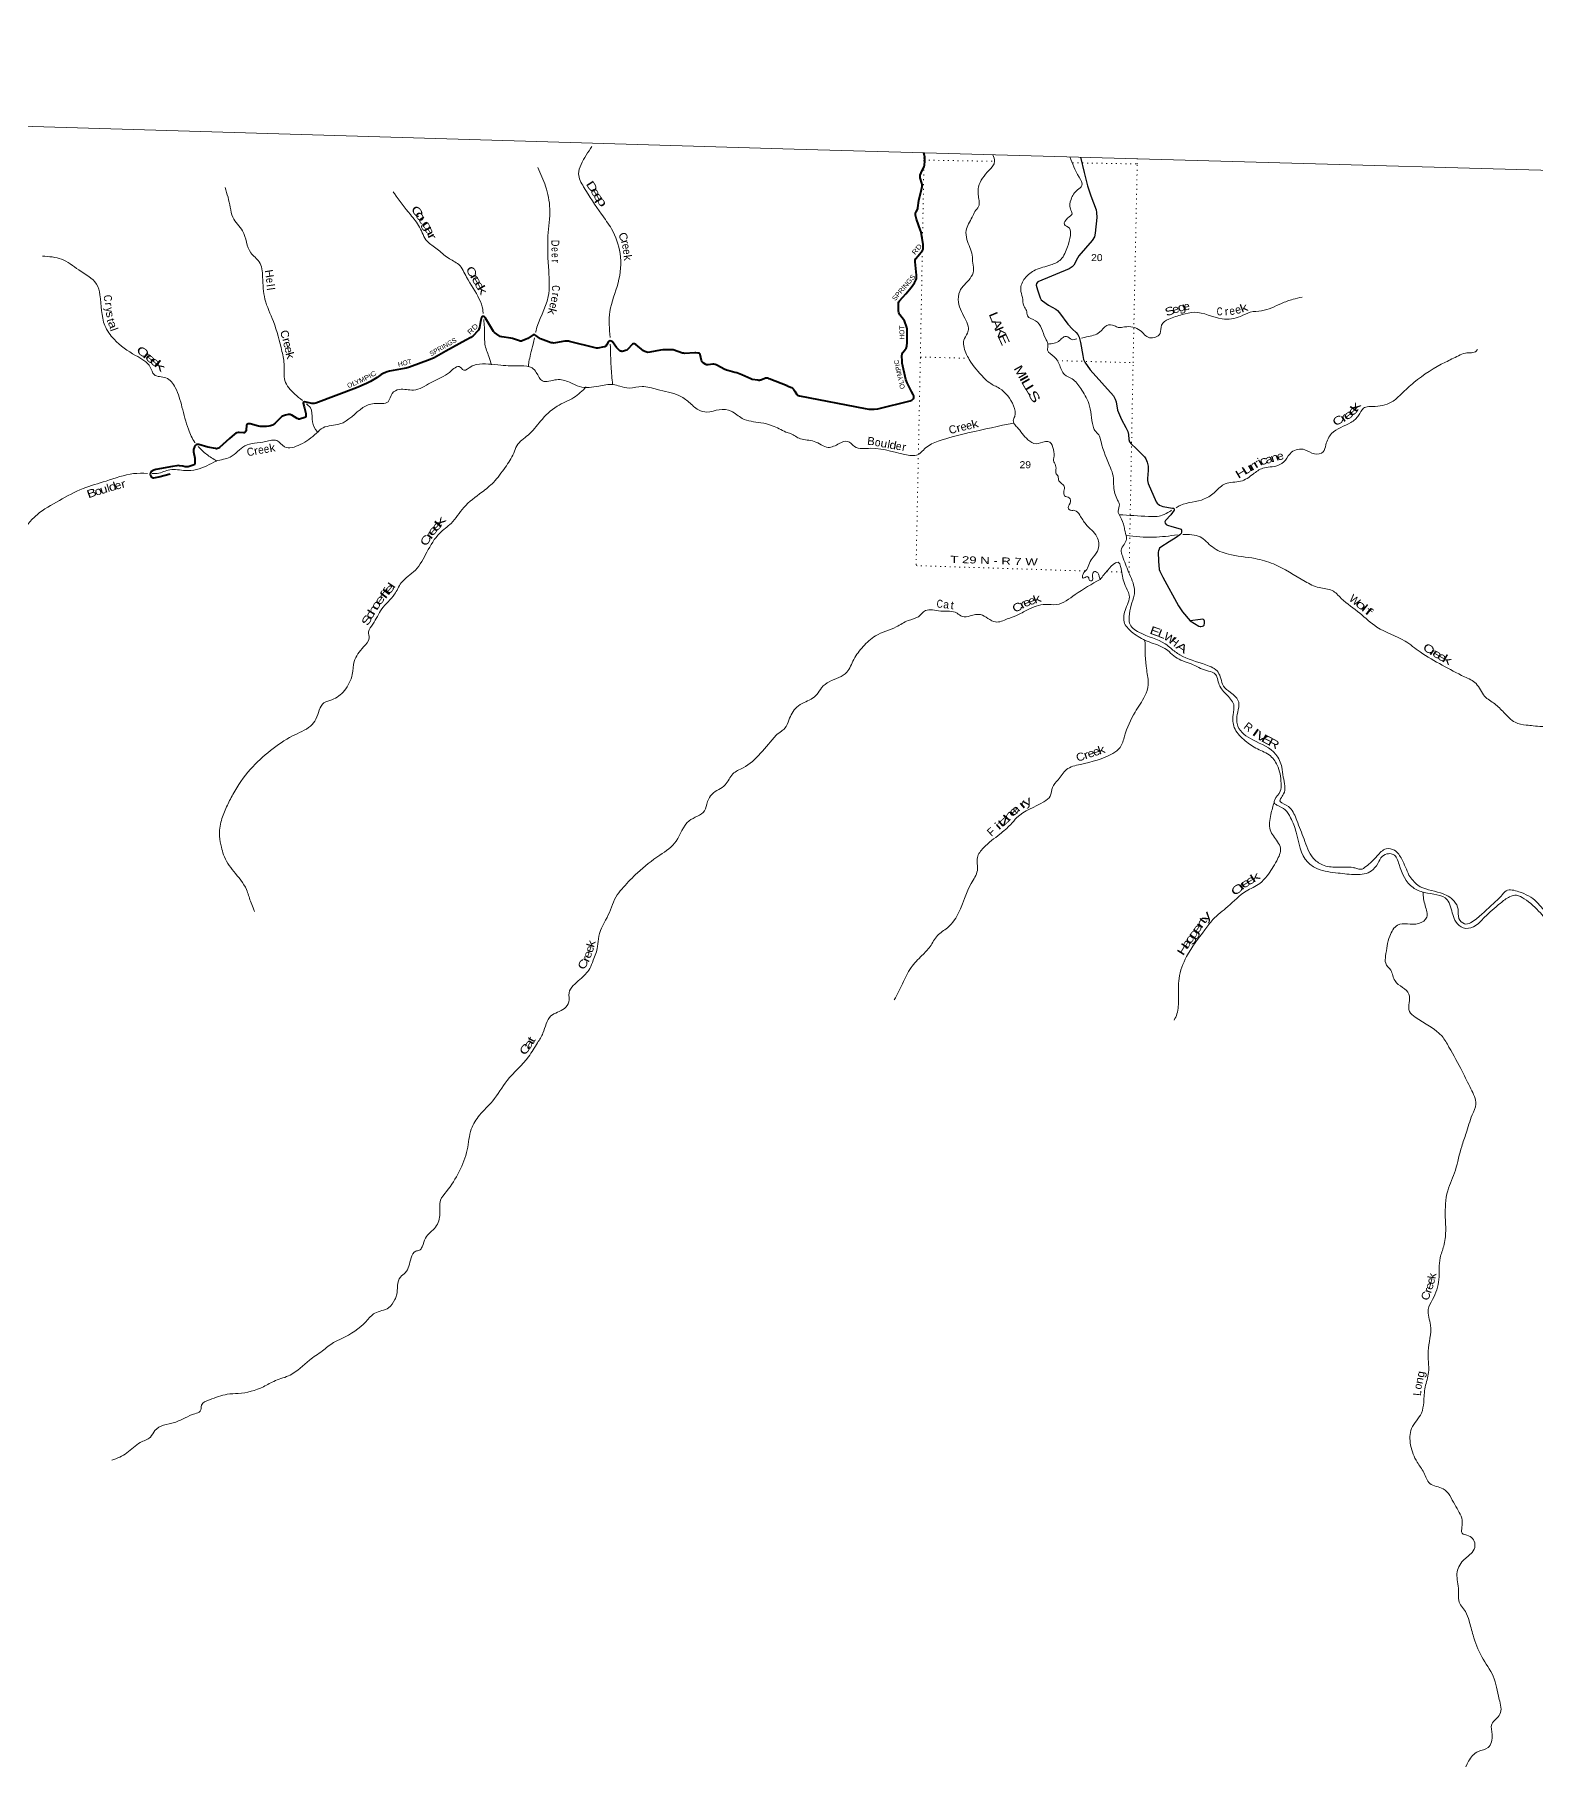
# Model space of a CAD drawing. Header units: feet. Extents: x -745759 to -493183, y 5472 to 195788.
# Drawn here: x -666257 to -628705, y 152644 to 195788 of the extents above; entities that cross this region are included whole.
import ezdxf
from ezdxf.enums import TextEntityAlignment as Align

# ---------------------------------------------------------------- set-up
doc = ezdxf.new("R2010")
doc.units = ezdxf.units.FT
doc.header["$LTSCALE"] = 80
doc.linetypes.add('DOTTED', pattern=[1.5, 0.3, -1.2])
for name, color, linetype, lineweight in [('26', 7, 'Continuous', 40), ('29', 7, 'Continuous', 25), ('39', 7, 'Continuous', 13), ('4', 7, 'Continuous', 13), ('6', 7, 'DOTTED', 25), ('7', 7, 'DOTTED', 13)]:
    doc.layers.add(name, color=color, linetype=linetype, lineweight=lineweight)
doc.layers.add('27', color=7, linetype='Continuous')
doc.layers.add('41', color=7, linetype='Continuous')

msp = doc.modelspace()

# ---------------------------------------------------------------- linework, layer by layer
at = {"layer": '26'}
for points in [[(-647435.93, 187010.05), (-647330.27, 186960.35), (-647303.44, 186943.84), (-647281.01, 186921.08), (-647247.58, 186876.14), (-647198.8, 186788.59), (-647177.58, 186770.4), (-647130.93, 186755.12), (-645487.12, 186437.52), (-645397.9, 186424.57), (-645340.36, 186422.81), (-645263.78, 186422.51), (-645173, 186433.93), (-644367.82, 186633.24), (-644325.97, 186651.68), (-644308.43, 186664.07), (-644292.43, 186680.07), (-644276.45, 186702.26), (-644272.32, 186713.62), (-644269.43, 186728.24), (-644269.23, 186740.46), (-644274.38, 186755.95), (-644292.43, 186793.63), (-644333.38, 186868.47), (-644443.06, 187080.62), (-644469.06, 187163.18), (-644560.68, 187570.97), (-644565.68, 187614.43), (-644569.97, 187765.05), (-644565.84, 187793.96), (-644560.19, 187807.85), (-644544.17, 187835.25), (-644479.6, 187921.32), (-644465.76, 187942.61), (-644457.51, 187962.23), (-644446.16, 188008.68), (-644438.52, 188077.82), (-644440.41, 188420.54), (-644446.68, 188463.41), (-644462.15, 188515.03), (-644486.91, 188578), (-644497.23, 188603.81), (-644509.19, 188627.38), (-644623.61, 188781.89), (-644640.76, 188815.18), (-644649.4, 188840.73), (-644653.53, 188870.67), (-644656.67, 188938.43), (-644655.07, 189064.23), (-644653, 189087.98), (-644647.66, 189103.57), (-644631.34, 189127.21), (-644551.15, 189222.3), (-644472.74, 189309.02), (-644341.03, 189466.99), (-644258.15, 189581.56), (-644221.01, 189643.5), (-644206.79, 189689.32), (-644204.5, 189688.92), (-644202.66, 189713.06), (-644201.63, 189731.64), (-644202.63, 189770.92), (-644238.77, 190103.28), (-644239.8, 190133.22), (-644238.14, 190148.51), (-644228.45, 190175.54), (-644219.17, 190188.96), (-644163.7, 190256.03), (-644059.77, 190387.69), (-644049.97, 190403.69), (-644041.83, 190425.2), (-644038.1, 190452.72), (-644038.1, 190489.89), (-644041.74, 190542.12), (-644092.26, 190848.63), (-644097.42, 190872.37), (-644103.93, 190891.96), (-644207.69, 191169.98), (-644232.56, 191272.91), (-644234.62, 191301.82), (-644231.11, 191323.6), (-644218.12, 191354.47), (-644183.1, 191417.49), (-644174.78, 191439.12), (-644172.72, 191456.67), (-644148.87, 191640.63), (-644079.44, 191917.57), (-644064.9, 191989.86), (-644062.83, 192009.47), (-644063.35, 192028.16), (-644071.09, 192069.35), (-644112.55, 192204.41), (-644114.93, 192242.26), (-644110.8, 192272.2), (-644090.17, 192328.99), (-644016.8, 192488.95), (-644007.63, 192522.02), (-643998.34, 192619.64), (-643996.28, 192675.84), (-644001.44, 192723.32), (-644020.32, 192832.72)], [(-651950.88, 188038.25), (-651969.09, 188001.5), (-651975.79, 187992.2), (-651984.25, 187986.13), (-651993.85, 187981.88), (-652011.39, 187977.75), (-652174.41, 187951.43), (-652188.86, 187950.39), (-652206.99, 187951.75), (-652239.42, 187955.56), (-652884.28, 188115.57), (-652908.01, 188120.74), (-652936.47, 188122.46), (-652962.69, 188122.8), (-652995.71, 188119.7), (-653230.96, 188078.41), (-653280.55, 188075.19), (-653310.4, 188078.41), (-653336.2, 188084.6), (-653604.32, 188184.65), (-653632.84, 188199.72), (-653719.1, 188266.36), (-653749.43, 188282.31), (-653768, 188284.38), (-653787.35, 188278.26), (-653926.8, 188191.25), (-653966.1, 188171.85), (-654065.15, 188130.55), (-654081.66, 188125.39), (-654100.02, 188123.29), (-654114.67, 188125.39), (-654132.22, 188129.52), (-654308.13, 188191.98), (-654343.99, 188200.38), (-654573.81, 188227.6), (-654611.25, 188235.74), (-654641.91, 188253.41), (-654754.37, 188339.1), (-654779.21, 188365.24), (-654978.06, 188697.2), (-654990.13, 188714.37), (-655008.7, 188728.83), (-655035.53, 188739.15), (-655051.01, 188741.21), (-655067.67, 188739.92), (-655075.77, 188732.96), (-655084.02, 188717.47), (-655107.27, 188615.97), (-655131.49, 188460.4), (-655144.67, 188423.39), (-655155.22, 188401.55), (-655173.79, 188378.84), (-655293.99, 188258.57), (-655318.76, 188237.92), (-655351.88, 188215.19), (-655476.83, 188148.64)], [(-655476.83, 188148.64), (-655970.07, 187871.34), (-656268.85, 187707.37), (-656362.92, 187663.93), (-656885, 187476.03), (-656963.05, 187451.72), (-657016.15, 187436.97), (-657384.38, 187370.72), (-657437.63, 187356.75), (-657480.46, 187342.5), (-657541.21, 187317.04), (-657586.6, 187288.13), (-657691.51, 187217.08), (-657855.9, 187115.73), (-657959.74, 187064.95), (-658206.64, 186956.61), (-659225.22, 186570.46), (-659266.34, 186561.33), (-659324.13, 186567.05), (-659500.49, 186608.06), (-659526.35, 186600.56), (-659536.67, 186586.11), (-659539.69, 186574.83), (-659511.88, 186483.35), (-659476.04, 186315.03), (-659472.69, 186266.06), (-659476.82, 186237.15), (-659483.53, 186224.25), (-659498.93, 186212.81), (-659633.01, 186176.06), (-659652.74, 186175.73), (-659665.13, 186178.83), (-659691.43, 186189.66), (-659822.99, 186271.75), (-659844.65, 186282.07), (-659860.13, 186287.23), (-659887.99, 186289.3), (-659913.78, 186286.2), (-659983.94, 186269.68), (-660030.37, 186257.29), (-660054.11, 186250.06), (-660072.98, 186238.22), (-660238.28, 186074.05), (-660277.85, 186042.06), (-660310.5, 186022.43), (-660356.93, 186004.88), (-660400.27, 185994.55), (-660458.76, 185988.42), (-660612.3, 185991.97), (-660660.17, 185997.83), (-660864.56, 186053.4), (-660894.54, 186056.51), (-660916.14, 186054.44), (-660932.65, 186047.21), (-660945.03, 186037.92), (-660953.95, 186021.8), (-660969.42, 185895.19), (-660974.96, 185869.63), (-660988.37, 185848.99), (-661006.94, 185833.5), (-661017.26, 185829.37), (-661031.7, 185828.29), (-661136.22, 185841.17), (-661168.93, 185840.73), (-661199.89, 185832.47), (-661227.74, 185821.11), (-661254.23, 185801.98), (-661378.31, 185686.32), (-661630.23, 185465.2), (-661655.42, 185448.93), (-661678.12, 185439.63), (-661703.91, 185434.47), (-661733.86, 185435.71), (-661926.45, 185473.12), (-662152.61, 185537.63), (-662179.05, 185539.27), (-662196.59, 185537.21), (-662217.23, 185527.91), (-662235.98, 185511.63), (-662253.34, 185483.52), (-662280.17, 185416.41), (-662285.66, 185387.94), (-662284.29, 185355.5), (-662252.31, 185201.55), (-662247.37, 185084.46), (-662249.73, 185066.94), (-662256.95, 185047.33), (-662267.27, 185031.84), (-662287.43, 185018.99), (-662411.72, 184985.38), (-662443.72, 184980.83), (-662487.04, 184983.32), (-662544.97, 184994.1)], [(-649750.62, 187827.88), (-650002.07, 187817.17), (-650028.58, 187818.97), (-650042.82, 187821.3), (-650058.81, 187825.95), (-650291.22, 187902.6), (-650302.05, 187905.18), (-650314.6, 187907.26), (-650343.84, 187908.28), (-650549.16, 187902.08), (-650607.33, 187894.92), (-650870.54, 187843.76), (-650919.33, 187840.74), (-650945.86, 187843.76), (-650974.75, 187853.05), (-651001.57, 187865.44), (-651027.13, 187881.93), (-651220.64, 188036.31), (-651240.17, 188049.98), (-651251, 188054.62), (-651261.83, 188057.21), (-651275.76, 188057.21), (-651289.17, 188054.62), (-651303.1, 188049.98), (-651317.31, 188040.91), (-651420.72, 187923), (-651450.1, 187901.29), (-651480.56, 187886.87), (-651532.15, 187870.35), (-651562.84, 187864.94), (-651574.19, 187864.94), (-651588.09, 187868.68), (-651605.14, 187875.26), (-651619.85, 187884.81), (-651706.64, 187960.57), (-651809.41, 188102.92), (-651823.46, 188116.93), (-651831.35, 188122.29), (-651842.43, 188126.66), (-651865.13, 188127.7), (-651885.76, 188124.6), (-651896.86, 188117.64), (-651904.29, 188111.02), (-651950.88, 188038.25)], [(-649013.81, 187426.5), (-649181.63, 187516.08), (-649216.13, 187531.46), (-649241.93, 187539.72), (-649270.81, 187545.91), (-649283.97, 187548.24), (-649293.78, 187548.75), (-649301.78, 187547.52), (-649411.13, 187528.36), (-649441.42, 187529.06), (-649457.82, 187532.23), (-649476.13, 187540.75), (-649542.16, 187581.01), (-649550.16, 187586.43), (-649558.42, 187594.18), (-649568.4, 187607.06), (-649575.96, 187623.6), (-649581.37, 187641.92), (-649611.55, 187787.75), (-649616.46, 187799.88), (-649623.16, 187807.62), (-649632.96, 187814.85), (-649643.8, 187820.01), (-649654.63, 187823.11), (-649675.78, 187826.72), (-649719.78, 187828.87), (-649750.62, 187827.88)], [(-647435.93, 187010.05), (-647889.75, 187185.17), (-647917.43, 187194.14), (-647942.19, 187198.27), (-647958.44, 187199.03), (-647974.17, 187198.27), (-647987.33, 187196.45), (-648000.48, 187192.16), (-648099.02, 187150.78), (-648117.59, 187144.58), (-648130.48, 187142), (-648150.86, 187142.25), (-648173.3, 187144.58), (-648313.1, 187167.81), (-648330.39, 187173.74), (-648345.66, 187179.2), (-648572.86, 187280.04), (-648700.26, 187328.08), (-648744.66, 187341.08), (-648924.15, 187385.9), (-648958.94, 187397.21), (-649013.81, 187426.5)], [(-662544.97, 184994.1), (-662630.49, 185010.01), (-662662.96, 185010.69), (-662702.68, 185008.1), (-662810.48, 184990.62), (-663227.97, 184913.05), (-663272.75, 184900.22), (-663301.12, 184890.4), (-663323.31, 184876.47), (-663342.26, 184861.66), (-663350.13, 184848.6), (-663360.45, 184830.01), (-663364.13, 184797.72), (-663356.32, 184761.87), (-663341.62, 184734.61), (-663325.37, 184721.61), (-663307.83, 184712.32), (-663290.29, 184705.09), (-663271.84, 184704.52), (-663152.09, 184733.58), (-662869.36, 184803.85)]]:
    msp.add_lwpolyline(points, dxfattribs=at)
at = {"layer": '29'}
msp.add_lwpolyline([(-640103.8, 192719.38), (-640017.05, 192335.33), (-639932.27, 192002.39), (-639849.47, 191753.74), (-639716.54, 191407.63), (-639702.85, 191339.44), (-639701.06, 191214.72), (-639736.81, 190826.44), (-639758.98, 190734.51), (-639812.12, 190637.66), (-640145.46, 190259.21), (-640184.4, 190199.13), (-640269.56, 190020.61), (-640309.55, 189978.35), (-640386.93, 189929.1), (-641168.49, 189604.48), (-641207.71, 189567.86), (-641210.92, 189521.23), (-641183.48, 189404.25), (-641114.87, 189209.23), (-641084.65, 189157.38), (-641056.91, 189128.5), (-640901.94, 189022.57), (-640721.92, 188919.73), (-640681, 188889.01), (-640626.93, 188828.99), (-640420.64, 188549.94), (-640302.61, 188420.8), (-640214.55, 188340.73), (-640170.59, 188285.32), (-640136.82, 188219.74), (-640106.6, 188093.28), (-640050.04, 187763), (-640028.87, 187666.66), (-639993.5, 187597.21), (-639866.93, 187403.69), (-639282.95, 186752.14), (-639240.82, 186672.85), (-639213.76, 186608.11), (-639178.58, 186394.67), (-639081.11, 186167.74), (-638970.94, 185964.58), (-638919.12, 185860.51), (-638904.5, 185790.52), (-638893.21, 185666.07), (-638876.71, 185605.34), (-638841.39, 185558.05), (-638715.19, 185437.08), (-638506.74, 185229.66), (-638473.06, 185178.66), (-638437.65, 185095.71), (-638416.06, 185000.65), (-638415.51, 184888.49), (-638430.46, 184690.27), (-638429.01, 184637.69), (-638415.28, 184567.56), (-638215.26, 184110.54), (-638188.93, 184076.85), (-638128.9, 184019.8), (-638091.11, 184002.52), (-638043.62, 183989.2), (-637802.15, 183951.43), (-637780.2, 183944.19), (-637766.18, 183933.38), (-637762.93, 183918.26), (-637763, 183900.37), (-637848.66, 183784.04), (-637979.42, 183640.7), (-637993.95, 183602.83), (-637990.72, 183570.42), (-637965.67, 183542.09), (-637931.34, 183522.9), (-637819.58, 183486.51), (-637614.84, 183433.56), (-637590.21, 183419.19), (-637579.41, 183397.59), (-637582.63, 183346.56), (-637592.37, 183317.65), (-637624.75, 183280.92), (-637713.19, 183211.23), (-637887.38, 183109.02), (-638100.76, 182973.63), (-638126.74, 182946.05), (-638141.85, 182920.13), (-638159.12, 182883.4), (-638162.34, 182850.72), (-638153.7, 182625.87), (-638136.59, 182416.87), (-638123.5, 182373.53), (-638048.33, 182226.26), (-637653.86, 181506.96), (-637554.6, 181360.28), (-637364, 181135.11)], dxfattribs=at)
msp.add_lwpolyline([(-637364, 181135.11), (-637143.16, 180997.54), (-637114.15, 180986.52), (-637096.87, 180986.52), (-637052.31, 180995.4), (-637029.94, 181008.12), (-637012.67, 181027.56), (-637001.86, 181076.45), (-637004.04, 181124.79), (-637016.99, 181150.71), (-637034.26, 181165.84), (-637053.69, 181170.16), (-637108.66, 181169.22)], close=True, dxfattribs=at)
at = {"layer": '39'}
for points in [[(-652319.81, 192991.55), (-652592.19, 192540.31), (-652654.84, 192307.37), (-652527.41, 191978.35), (-652083.17, 191298.88), (-651831.3, 190929.38), (-651616.05, 190314.39), (-651665.28, 189582.91), (-651873.78, 188862.25), (-651864.93, 188213.05)], [(-653673.53, 192462.13), (-653477.89, 191994.75), (-653374.83, 191428.09), (-653418.95, 190757.05), (-653400.14, 189877.13), (-653413.42, 189237.83), (-653725.67, 188357.57), (-653728.45, 188345.25)], [(-642297.91, 192781.95), (-642253.06, 192618.51), (-642390.11, 192394.1), (-642655.24, 191979.34), (-642664.23, 191789.95), (-642651.82, 191493.08), (-642746.11, 191360.36), (-642816.3, 191222.98), (-642964.27, 190889.91), (-642943.85, 190667.48), (-642815.03, 190268.75), (-642797.91, 190074.64), (-642778.77, 189880.48), (-642866.47, 189691.11), (-643125.2, 189366.96), (-643156.52, 189095.43), (-642970.53, 188644.79), (-642909.2, 188443.49), (-642930.51, 188323), (-643025.96, 188145.93), (-643025.52, 188008.74), (-642885.24, 187662.16), (-642521.72, 187208.94), (-642375.75, 187080.08), (-642133.13, 186942.68), (-641779.33, 186503.83), (-641749.88, 186240.81), (-641785, 186132.79), (-641762.7, 186059.58), (-641692.31, 185973.03), (-641417.98, 185659.3), (-641216.81, 185557.26), (-640983.3, 185611.74), (-640872.7, 185596.77), (-640782.71, 185410.86), (-640769.99, 185202.75), (-640779.8, 185136.43), (-640757.02, 185081.37), (-640716.18, 184945.16), (-640721.15, 184832.31), (-640666.95, 184744.17), (-640645.65, 184632.66), (-640510.03, 184493.99), (-640519.35, 184369.16), (-640502.08, 184257.76), (-640388.28, 184210.43), (-640367.67, 184072.72), (-640407.66, 183932.54), (-640350.07, 183896.75), (-640253.32, 183892.23), (-640123.27, 183771.86), (-639971.76, 183546.03), (-639695.36, 183234.26), (-639661.03, 182926.74), (-639787.36, 182726.26), (-639882.18, 182573.38), (-639948.86, 182415.74), (-640042.73, 182299.14), (-640039.26, 182200.2), (-639988.37, 182217.04), (-639935.25, 182241.89), (-639894.32, 182186.37), (-639877.43, 182137.51), (-639827.17, 182130.16), (-639803, 182282.85), (-639758.43, 182366.42), (-639655.24, 182299.2), (-639633.31, 182211.89), (-639616.32, 182167.07)], [(-640370.05, 192728.15), (-640140.37, 192220.88), (-640069.17, 192011.25), (-640178.8, 191909.19), (-640342.54, 191667.31), (-640358.9, 191427.67), (-640317.59, 191309.6), (-640429.5, 191197.51), (-640508.24, 191042.19), (-640381.64, 190944.1), (-640358, 190767.98), (-640430.08, 190481.37), (-640599.86, 190162.99), (-640845.56, 190028.14), (-641234.3, 189903.04), (-641496.13, 189691.95), (-641600.21, 189416.25), (-641557.03, 189215.42), (-641518.2, 189002.59), (-641456.61, 188888.03), (-641431.76, 188758.27), (-641229.21, 188631.99), (-640984.26, 188197.98), (-640940.09, 188112.11), (-640920.12, 188026.86), (-640927.47, 187899.96), (-640760.32, 187732.23), (-640637.96, 187549.52), (-640503.59, 187285.81), (-640316.59, 187182.12), (-640100.92, 186940.51), (-639896.74, 186568.07), (-639788.64, 185994.37), (-639745, 185888.33), (-639650.88, 185783.01), (-639590.83, 185609.99), (-639355.71, 184954.32), (-639290.3, 184754.93), (-639275.13, 184486.23), (-639178.96, 184150.88), (-639131.59, 184032.65), (-639163.94, 183876.14), (-639117.01, 183741.78), (-639012.89, 183478.85), (-638989.67, 183363.26), (-638956.21, 183176.8), (-639016.32, 183039.16), (-639086.56, 182899.76), (-639056.07, 182753.73), (-638901.19, 182348.27), (-638757.19, 181912.83), (-638762.84, 181773.78), (-638838.06, 181521.55), (-638885.99, 181232.29), (-638878, 181074.73), (-638643.86, 180844.75), (-637985.5, 180553.35), (-637849.08, 180444.92), (-637621.27, 180281.67), (-636973.84, 180034.94), (-636663.97, 179845.36), (-636597.29, 179694.35), (-636531.71, 179501), (-636358.3, 179341.18), (-636148.72, 179097.71), (-636175.43, 178848.25), (-636199.17, 178635.03), (-636170.49, 178497.11), (-635793.99, 178154.51), (-635222.23, 177792.73), (-635073.15, 177474.16), (-635035.21, 177227.07), (-635026.07, 176805.21), (-635103.85, 176686.18), (-635119.45, 176630.1), (-635074.17, 176586.56), (-634863.77, 176452.01), (-634698.29, 176143.11), (-634516.81, 175674.43), (-634286.98, 175202.47), (-634055.34, 175031.06), (-633701.65, 174973.49), (-633292.19, 174964.9), (-633195.91, 174942.24), (-633097.57, 174921.54), (-632970.73, 174986.84), (-632687.21, 175255.88), (-632462.63, 175431.62), (-632253.68, 175395.96), (-632073.83, 175173.43), (-631896.56, 174775.46)], [(-661490.32, 191963.53), (-661361.74, 191471.08), (-661299.55, 191219.84), (-661053.23, 190878.68), (-660846.94, 190328.4), (-660640.87, 190108.98), (-660554.76, 189726.2), (-660495.92, 189170.39), (-660285.66, 188616.01), (-660070.74, 187867.87), (-660014.5, 187507.8), (-659998.77, 187140.35), (-659748.42, 186799.12), (-659561.03, 186639.51)], [(-657288.4, 191855.66), (-657259.96, 191811.86), (-656859.4, 191288.49), (-656628.84, 190969.79), (-656439.17, 190621.54), (-656188.28, 190425.55), (-655917.63, 190205.02), (-655650.1, 190036.99), (-655455.79, 189722.96), (-655136.41, 189174.76), (-655052.1, 188919.11), (-655040.63, 188817.34)], [(-666058.42, 190246.84), (-665581.33, 190172.03), (-665150.02, 189904.34), (-664708.21, 189545.68), (-664620, 189281.9), (-664498.34, 188511.16), (-664268.17, 188170.28), (-663730.27, 187765.58), (-663362.02, 187470.73), (-663264.36, 187285.46), (-662975.04, 187207.84), (-662737.15, 186961.65), (-662570.07, 186476.6), (-662408.32, 185919.02), (-662246.54, 185591.42), (-662243.68, 185587.31)], [(-640076.71, 188200.49), (-639952.1, 188231.78), (-639628.22, 188346.45), (-639448.17, 188517.3), (-639252.7, 188506.19), (-639160.88, 188467.5), (-639003.15, 188479.56), (-638611.99, 188388.74), (-638376.53, 188209.15), (-638117.55, 188311.39), (-638077.72, 188522.17), (-637894.12, 188674.77), (-637560.25, 188785.15), (-637258.01, 188843.9), (-636566.02, 188680.74), (-636104.25, 188743.43), (-635861.4, 188846.08), (-635577.89, 188883.12), (-635080.68, 189065.93), (-634791.4, 189169.4), (-634565.96, 189224.08)], [(-655026.51, 188660.8), (-655002.68, 188286.8), (-654994.77, 188048.61), (-654899.27, 187740.31), (-654833.26, 187530.83)], [(-653759.11, 188205.1), (-653793.67, 188050.07), (-653852.56, 187800.93), (-653896.44, 187601.96), (-653907.02, 187490.5)], [(-640923.48, 188048.6), (-640628.66, 188136.32), (-640537.76, 188216.68), (-640458.42, 188240.85), (-640323.18, 188164.73), (-640198.79, 188178.37)], [(-651860.81, 188047.04), (-651841.51, 187485.81), (-651805.22, 187038.37)], [(-637716.34, 183958.49), (-637610.31, 184017.48), (-637010.77, 184177.47), (-636731.43, 184363.9), (-636486.16, 184559.29), (-636101.07, 184621.94), (-635789.67, 184799.48), (-635549.7, 184946.58), (-635174.64, 185011.52), (-634981.27, 185151.76), (-634830.89, 185345.56), (-634494.21, 185409.47), (-634256.85, 185302.46), (-634037.46, 185357.3), (-633972.42, 185529.11), (-633825.72, 185813.79), (-633346.25, 186089.86), (-633151.87, 186268.4), (-633032.22, 186444.85), (-632734.33, 186491.61), (-632286.84, 186625.27), (-632076.18, 186809.45), (-631768.08, 187091.97), (-630981.89, 187598.14), (-630654.78, 187759.13), (-630483.52, 187825.3), (-630205.64, 187878.63), (-630180.44, 187916.31)], [(-663315.1, 184810.73), (-663186.32, 184816.51), (-662874.22, 184909.28), (-662485, 184889.44), (-661945.97, 185007.23), (-661713.82, 185122.26), (-661362.75, 185227.16), (-660998.57, 185503.31), (-660477.88, 185611.34), (-660198.83, 185638.81), (-660007.77, 185484.2), (-659617.23, 185537.99), (-659206.46, 185823.43), (-659042.64, 185955.77), (-658623.06, 186053.43), (-658046.63, 186461.1), (-657768.28, 186563.22), (-657416.22, 186609.6), (-657313.64, 186817.64), (-657136.27, 186917.47), (-656783.33, 186899.27), (-656354.19, 187081.51), (-656091.45, 187214.16), (-655885.36, 187339.72), (-655774.64, 187436.66), (-655642.51, 187488.85), (-655522.96, 187400.04), (-655347.89, 187483.77), (-655205.63, 187537.8), (-654598.32, 187521.27), (-654096.01, 187502.52), (-653818.24, 187457.38), (-653711.33, 187338.52), (-653559.57, 187130.12), (-653203.76, 187160.3), (-652881.91, 187096.24), (-652627.47, 186986.94), (-652148.81, 187000.88), (-651792.9, 187037.1), (-651624.03, 186997.87), (-651384.63, 186951.38), (-651067.02, 186990.28), (-650688.85, 186915.16), (-650144.45, 186764.55), (-649895.08, 186596.84), (-649658.25, 186405.13), (-649447.24, 186351.05), (-649137.35, 186410.27), (-648839.26, 186372.84), (-648565.88, 186192.61), (-648099.48, 186083.69), (-647812.12, 186010.14), (-647471.79, 185848.25)], [(-652460.81, 186982.29), (-652773.56, 186715.09), (-653191.24, 186496.35), (-653605.59, 186122.2), (-653914.47, 185776.5), (-654199.77, 185509.07), (-654275.73, 185322.76), (-654489.91, 184967.36), (-654783.14, 184593.14), (-655072.09, 184347.96), (-655524.96, 183964.4), (-655842.8, 183568.41), (-656123.64, 183325.11), (-656446.94, 182848.53), (-656735.41, 182401.6), (-657088.3, 182078.85), (-657254.78, 181795.25), (-657574.11, 181429.55), (-657800.86, 181048.13), (-657905.17, 180856.26), (-657891.77, 180700.69), (-658028.86, 180481.14), (-658265.45, 180114.01), (-658313.48, 179794.07), (-658510.39, 179387.93), (-658823.27, 179159.31), (-659020.47, 179080), (-659221.38, 178675.94), (-659357.66, 178502.78), (-659804.11, 178254.27), (-660355.58, 177888.54), (-660860.4, 177421.14), (-661297.43, 176791.17), (-661454.25, 176483.19), (-661583.35, 176144.48), (-661632.77, 175745.88), (-661583.04, 175474.68), (-661529.84, 175286.15), (-661276.81, 174868.21), (-660955.8, 174412.78), (-660857.96, 174122.6), (-660792.23, 173958.06), (-660753.5, 173864.59)], [(-677821.13, 185756.02), (-677571.64, 185948.64), (-677150.86, 185999.88), (-676509.88, 186061.45), (-676055.46, 186303.77), (-675570.17, 186464.86), (-675349.72, 186374.31), (-675291.35, 186135.25), (-674762.92, 185537.04), (-674256.47, 185066.31), (-673828.65, 184600.98), (-673429.03, 184253.14), (-673312.46, 184109.9), (-673133.82, 183937.36), (-672854.38, 183529.05), (-672251.42, 182921.49), (-672060.68, 182748.73), (-671614.82, 182505), (-671165.03, 182370.14), (-670744.69, 182282.2), (-670227.01, 182333.79), (-669792.62, 182241.56), (-669532.9, 182202.78), (-669033.38, 182369.68), (-668661.18, 182413.69), (-668497.9, 182285.8), (-668320.49, 182387.64), (-668236.22, 182587.93), (-667981.98, 182696.52), (-667718.21, 182772.66), (-667556.83, 182995.83), (-667163.91, 183184.74), (-666704.22, 183267.6), (-666408.3, 183565.1), (-666194.48, 183785.35), (-665635.12, 184140.85), (-665044.46, 184439.33), (-664467.9, 184625.07), (-663782.33, 184810.95), (-663433.98, 184817.11)], [(-659460.67, 186555.21), (-659360.77, 186459.56), (-659315.37, 186172.3), (-659231.06, 185916.65), (-659177.55, 185846.1)], [(-641772.49, 186076.99), (-642886.58, 185836.51), (-643661.15, 185620.53), (-643978.28, 185455.25), (-644209.17, 185269.58), (-644368.66, 185267.66), (-645348.89, 185444.33), (-645757.34, 185491.21), (-645927.62, 185616.66), (-646136.88, 185563.58), (-646411.89, 185465.79), (-646765.11, 185618.17), (-647106.54, 185681.47), (-647353.4, 185810.92), (-647471.79, 185848.25)], [(-662166.17, 185485.72), (-661957.03, 185295.92), (-661701.59, 185127.15)], [(-639133.19, 183785.17), (-638402.59, 183741.44), (-638060.75, 183770.92), (-637874.54, 183868.99), (-637826.03, 183895.97)], [(-638968.03, 183267.16), (-638280.97, 183221.86), (-637683.15, 183282.8)], [(-637548.34, 183288.56), (-637116.29, 183230.04), (-636808.05, 182977.96), (-636409.13, 182798.18), (-635739.96, 182688.06), (-635283.36, 182553.19), (-634491.54, 182117.12), (-634138.37, 181962.73), (-633815.36, 181889.82), (-633586.37, 181694.26), (-633123.83, 181323.2), (-632693.03, 180973.14), (-631991.73, 180626.16), (-631615.39, 180354.17), (-631058.98, 180023.05), (-630505.49, 179734.36), (-630215.36, 179561.43), (-630001.59, 179247.25), (-629750.25, 179057.16), (-629521.79, 178841.45), (-629235.58, 178595.99), (-628958.9, 178526.29), (-628783.81, 178507.64), (-628367.78, 178519.06), (-627988.71, 178737.21), (-627653.02, 178686.16), (-627242.44, 178643.25), (-627039.07, 178702.54), (-626675.13, 179191.4), (-626097.8, 179505.28), (-625995.66, 179629.73), (-625882.81, 179854.77), (-625652.37, 180177.63), (-625556.39, 180374.86), (-625446.19, 180575.76), (-625028.24, 180891.74), (-624706.65, 181073.05), (-624560.52, 181258.9), (-624610.13, 181522.43), (-624705.6, 181807.33), (-624654.47, 181987.57)], [(-639616.32, 182167.07), (-639422.48, 182402.11), (-639230.18, 182578.69), (-639167.18, 182595.22), (-639101.3, 182490.63), (-639024.39, 182113.41), (-638936.89, 181909.42), (-638886.03, 181770.92), (-638988.71, 181394.32), (-639001.29, 181067.84), (-638795.49, 180834.55), (-638441.78, 180623.67), (-638030.33, 180459.7), (-637891.63, 180361.29), (-637733.77, 180224.06), (-637338.62, 180054.47), (-636955.46, 179889.21), (-636767.46, 179823.83), (-636695.16, 179733.19), (-636649.07, 179566.58), (-636470.27, 179303.73), (-636275.4, 179038.45), (-636290.22, 178780.62), (-636260.13, 178465.14), (-636023.8, 178164.49), (-635724.64, 177950.98), (-635390.1, 177778.91), (-635186.89, 177523.51), (-635089.8, 177069.11), (-635109.14, 176869.9), (-635249.96, 176655.67), (-635259.87, 176585.32), (-635194.85, 176525.13), (-634986.09, 176404.74), (-634851.94, 176209.62), (-634714, 175851), (-634424.9, 175099.12), (-634176.97, 174933.34), (-633667.13, 174827.34), (-633214.04, 174789.39), (-632830.23, 174880.32), (-632674.07, 175063.89), (-632560.36, 175244.53), (-632405.24, 175311.12), (-632284.66, 175291.86), (-632141.8, 175044.06), (-631791.63, 174466.11), (-631510.33, 174341.82), (-630937.91, 174159.57), (-630851.64, 173985.86), (-630716.34, 173603.1), (-630534.54, 173455.17), (-630281.55, 173482.91), (-630002.85, 173721.81), (-629608.26, 174070.68), (-629375.93, 174234.13), (-629203.4, 174272.02), (-629013.91, 174186.43), (-628605.51, 173828.87), (-628462.45, 173665.8), (-628178.51, 173333.66), (-627845.59, 172713.79), (-627464, 172102.75), (-627301.4, 171838.31), (-627219.04, 171592.08), (-627076.35, 171414.89), (-626825.19, 170986.77), (-626575.2, 170514.3), (-626197.77, 170052.65), (-625776.29, 169886.4), (-625433.1, 169736.31), (-625211.52, 169411.83), (-625159.69, 168924.31), (-624970.05, 168227.46), (-624745.11, 167800.02), (-624407.08, 167375.7), (-624094.02, 167153.76), (-623594.61, 166880.59), (-622941.91, 166526.8), (-622721.1, 166327.43), (-622721.09, 165942.12), (-622694.73, 165406.84), (-622515.9, 165222.67), (-622252.25, 165348.99), (-622116.03, 165464.48), (-621923.44, 165497.83), (-621706.73, 165449.86), (-621274.87, 165063.45), (-620876.4, 164788.87), (-620634.03, 164873.38), (-620423.93, 164958.72)], [(-639616.32, 182167.07), (-640237.69, 181789.77), (-640702.35, 181539.54), (-640978.76, 181542.66), (-641430.28, 181409.1), (-641704.48, 181264.9), (-641934.8, 181178.07), (-642231.42, 181103.03), (-642605.98, 181288.24), (-642861.1, 181256.51), (-643065.37, 181239.61), (-643192.34, 181323.59), (-643600.63, 181376.52), (-643981.81, 181386.39), (-644159.31, 181235.65), (-644412.08, 181139.31), (-644712.92, 180979.66), (-645227.32, 180756.94), (-645541.15, 180486.68), (-645773.5, 180167.9), (-645947.42, 179845.59), (-646385.5, 179608.8), (-646579.09, 179460.5), (-646696.61, 179288.03), (-647016.66, 179088.53), (-647197.25, 178974.18), (-647397.44, 178650.54), (-647498.27, 178445.85), (-647583.54, 178376.79), (-647718.31, 178273.71)], [(-638493.15, 180649.28), (-638450.57, 179901.69), (-638413.84, 179531.57), (-638495.69, 179257.31), (-638742.51, 178848.13), (-639004.38, 178249.71), (-639116.74, 177966.16), (-639298.18, 177819.55), (-640108.61, 177543.98), (-640457.17, 177411.79), (-640665.54, 177160.99), (-640807.9, 176964.96), (-640861.95, 176750.5), (-641021.04, 176609.37), (-641693.35, 176213.22), (-641855.41, 176035.86), (-642121.9, 175800.67), (-642526.42, 175458.11), (-642684.17, 175214.06), (-642684.48, 174893.32), (-642840.31, 174568.53), (-643301.88, 173587.95), (-643430.35, 173460.15), (-643681.72, 173262.9), (-643864.4, 172991.26), (-644070.13, 172764.59), (-644342.4, 172462.99), (-644554.73, 172060.98), (-644760.96, 171660.84)], [(-647718.31, 178273.71), (-648105.77, 177822.44), (-648542.21, 177454.73), (-648797.13, 177307.82), (-648987.72, 177030.69), (-649316.74, 176802.34), (-649429.09, 176612.62), (-649507.81, 176384), (-649891.78, 176130.37), (-650213.59, 175623.5), (-650621.43, 175275.47), (-651184.31, 174835.29), (-651531.85, 174472.1), (-651686.61, 174281.1), (-651911.42, 173780.62), (-652146.86, 173250.07), (-652177.71, 172988.33), (-652286.67, 172647.25), (-652377.11, 172441.01), (-652620.13, 172166.8), (-652890.5, 171830.52), (-652900.53, 171604.74), (-653010.37, 171443.23), (-653344.73, 171255.32), (-653546.06, 170827.07), (-653679.48, 170587.28), (-653905.7, 170236.12), (-654441.04, 169640.12), (-654801.23, 169131.89), (-655130.47, 168776.46), (-655336.51, 168424.94), (-655438.4, 167912.26), (-655639.81, 167364.98), (-655957.45, 166866.1), (-656104.64, 166646.72), (-656124.63, 166314.19), (-656229.48, 165977.07), (-656484.65, 165701.05), (-656565.18, 165484.56), (-656633.33, 165396.97), (-656726.55, 165376.39), (-656842.58, 165206.91), (-656988.4, 164836.2), (-657109.38, 164729.35), (-657204.22, 164273.03), (-657244.48, 164164.78)], [(-635264.84, 176601.25), (-635346.28, 176291.01), (-635362.45, 175904.1), (-635178.46, 175608.84), (-635105.98, 175447.6), (-635198.92, 175135.3), (-635440.92, 174756.25), (-635623.41, 174569.33), (-635965.59, 174372.42), (-636421.58, 173990.84), (-636795.42, 173663.63), (-636997.91, 173406.62), (-637451.3, 172738.51), (-637641.11, 172194.71), (-637654.45, 171684.67), (-637694.57, 171308.47), (-637761.25, 171150.83)], [(-631896.56, 174775.46), (-631671.06, 174523.51), (-631102.99, 174329.26), (-630759.31, 174120.65), (-630663.54, 173924.51), (-630643.38, 173691.99), (-630505.58, 173559.32), (-630203.57, 173686.66), (-629726.09, 174118.11), (-629591.46, 174249.79), (-629460.87, 174381.57), (-629148.59, 174361.38), (-628703.16, 174107.78), (-628395.02, 173775.01), (-628163.64, 173593.51), (-628005.6, 173309.01), (-627840.33, 172992.05), (-627653.26, 172737.06), (-627360.99, 172106.14), (-627181.6, 171788.81), (-627154.89, 171652.96), (-626944.56, 171361.05), (-626782.85, 171062.33), (-626624.11, 170727.38), (-626358.1, 170327.12), (-626054.95, 170034.83), (-625564.37, 169886.97), (-625276.48, 169706.03), (-625114.02, 169358.87), (-625075.77, 168815.22), (-624917.42, 168310.83), (-624625.16, 167756.57), (-624309.37, 167407.46), (-623676.1, 167005.76), (-622796.55, 166529.09), (-622649.14, 166378.01), (-622633.32, 166056.85), (-622643.36, 165441.82), (-622597.33, 165349.85), (-622444.58, 165325.72), (-622238.16, 165501.94), (-622050.61, 165573.74), (-621752.23, 165561.99), (-621442.05, 165384.5), (-621072.81, 164995.69), (-620861.67, 164889.35), (-620660.58, 164938.62), (-620457.49, 165064.49), (-620176.04, 165022.91), (-620018.61, 164946.21), (-619833.79, 164836.52), (-619648.04, 164531.13), (-619607.7, 164144.78), (-619710.37, 164000.17), (-619888.95, 163962.43), (-620213.01, 163918.37), (-620267.03, 163859.25), (-620245.66, 163673.1), (-620174.19, 163473.55), (-619660.67, 163200.02), (-618914.88, 162855.93), (-618384.25, 162464.95), (-618205.72, 162192.03), (-617931.59, 161793.57), (-617612.46, 161494.81), (-617297.49, 161318.06)], [(-631545.25, 174353.8), (-631488.67, 174012.44), (-631445.8, 173722.85), (-631651.69, 173566.79), (-632179.55, 173523.97), (-632372.32, 173252.59), (-632476.15, 172754.98), (-632474.85, 172573.38), (-632348.29, 172396.62), (-632242.21, 172131.62), (-631893.63, 171801.84), (-631878.69, 171369.75), (-631737.23, 171222.85), (-631065.52, 170747.53), (-630892.93, 170478.8), (-630557.94, 169860.89), (-630345.1, 169433.76), (-630221.96, 169049.3), (-630311.77, 168779.28), (-630463, 168321.23), (-630574.46, 167995.29), (-630733.36, 167398.24), (-630924.4, 166884.73), (-630983.84, 166232.65), (-630974.91, 165879.39), (-631023.15, 165501.38), (-631113.48, 165211.21), (-631143.81, 164669.33), (-631302.3, 164165.06), (-631411.7, 163917.75), (-631353.31, 163526.89), (-631414.76, 162874.87), (-631404.43, 162344.04), (-631486.64, 161979.02), (-631525, 161592.68), (-631580.31, 161329.84), (-631826.5, 160944.85), (-631851.54, 160527.91), (-631687.21, 160098), (-631522.43, 159839.56), (-631370.06, 159569.32), (-631036.64, 159431.58), (-630748.17, 159040.82), (-630562.57, 158652.73), (-630569.23, 158475.38), (-630565.01, 158328), (-630403.23, 158263.29), (-630242.38, 158008.98), (-630315.27, 157845.45), (-630538.57, 157641.42), (-630692.53, 157310.53), (-630650.8, 156899.94), (-630649.49, 156641.68), (-630483.06, 156369.07), (-630388.29, 156134.62), (-630290.68, 155777.05), (-630070.76, 155234.75), (-629786.8, 154749.29), (-629634.38, 154172.42), (-629617.92, 153798.79), (-629822.16, 153551.91), (-629816.81, 153293.55), (-629916.21, 152965.28), (-630160.91, 152868.73), (-630405.49, 152622.9), (-630653.58, 152165.33), (-630924.05, 151932.27), (-631069.65, 151689.93), (-631142.45, 151298.43), (-631267.62, 151142.3), (-631283.62, 150608.13), (-631321.4, 149935.32), (-631403.94, 148708.9), (-631389.92, 148319.19), (-631286.84, 147939.28), (-631122.18, 147444.81), (-631122.33, 147053.45), (-631121.33, 146783.1), (-631255.47, 146533.72)], [(-657244.48, 164164.78), (-657405.55, 163959.76), (-657747.02, 163826.45), (-657964.63, 163620.4), (-658575.72, 163193.16), (-658779.4, 163089.75), (-659059.6, 162882.75), (-659382.64, 162650.27), (-659865.61, 162277.31), (-660235.44, 162138.44), (-660534.86, 161986.24), (-661163.6, 161817.54), (-661438.48, 161798.07), (-661883.01, 161658.47), (-662081.18, 161524.71), (-662114.15, 161371.95), (-662246.42, 161311.69), (-662492.52, 161207), (-662758.97, 161092.57), (-663246.95, 160893.19), (-663360.93, 160725.69), (-663611.56, 160592.83), (-663945.18, 160332.29), (-664321.86, 160149.15)]]:
    msp.add_spline(points, degree=3, dxfattribs=at)
at = {"layer": '4'}
msp.add_lwpolyline([(-739699.92, 195787.95), (-708889.59, 194791.67), (-678077.93, 193837.75), (-647264.98, 192926.23), (-616450.81, 192057.09), (-585635.48, 191230.34), (-554819.03, 190445.97), (-524001.53, 189704), (-493183.05, 189004.41), (-497222.97, 5471.78), (-528293.91, 6177.09), (-559363.85, 6925.15), (-590432.73, 7715.93), (-621500.49, 8549.46), (-652567.08, 9425.72), (-683632.43, 10344.71), (-714696.49, 11306.44), (-745759.19, 12310.89)], close=True, dxfattribs=at)
msp.add_lwpolyline([(-739699.92, 195787.95), (-708889.59, 194791.67), (-678077.93, 193837.75), (-647264.98, 192926.23), (-616450.81, 192057.09), (-585635.48, 191230.34), (-554819.03, 190445.97), (-524001.53, 189704), (-493183.05, 189004.41), (-497222.97, 5471.78), (-528293.91, 6177.09), (-559363.85, 6925.15), (-590432.73, 7715.93), (-621500.49, 8549.46), (-652567.08, 9425.72), (-683632.43, 10344.71), (-714696.49, 11306.44), (-745759.19, 12310.89)], close=True, dxfattribs=at)
at = {"layer": '7'}
for p, q in [((-644018.87, 192649.47), (-642258.37, 192617.34)), ((-640301.33, 192581.63), (-638687.24, 192552.17)), ((-644108.62, 187726.22), (-642904.04, 187694.21)), ((-640687.02, 187635.28), (-638790.17, 187584.87)), ((-639454.64, 182360.96), (-639072.89, 182348.94))]:
    msp.add_line(p, q, dxfattribs=at)
for points in [[(-644020.32, 192832.72), (-644018.87, 192649.47), (-644108.87, 187716.14), (-644215.68, 182510.93), (-639976.34, 182377.39)], [(-638900.5, 182343.51), (-638889.82, 182343.17), (-638790.17, 187584.87), (-638687.24, 192552.17), (-638685.38, 192679.98)]]:
    msp.add_lwpolyline(points, dxfattribs=at)

# ---------------------------------------------------------------- texts
at = {"layer": '27'}
for s, rotation, width, p in [('RD', 50.408, 1.25, (-644242.38, 190270.73)), ('SPRINGS', 49.859, 1.1, (-644737.25, 189119.22)), ('RD', 45.017, 1.3, (-655365.4, 188277.89)), ('HOT', 90.316, 0.9, (-644510.13, 188162.78))]:
    msp.add_text(s, height=120, rotation=rotation, dxfattribs=dict(at, width=width)).set_placement(p)
for s, rotation, p in [('SPRINGS', 29.634, (-656338.23, 187743.9)), ('HOT', 14.199, (-657155.93, 187478.39)), ('OLYMPIC', 102.663, (-644493.49, 186941.08))]:
    msp.add_text(s, height=120, rotation=rotation, dxfattribs=at).set_placement(p)
for s, rotation, width, p in [('P', 26.06, 1.25, (-657921.86, 187161.41)), ('C', 31.655, 1.3, (-657755.8, 187254.79)), ('L', 20.762, 1.25, (-658243.19, 187015.77)), ('Y', 23.692, 1.2, (-658163.93, 187049.93)), ('M', 23.692, 1.05, (-658049.01, 187101.66))]:
    msp.add_text(s, height=120, rotation=rotation, dxfattribs=dict(at, width=width)).set_placement(p, align=Align.CENTER)
for s, rotation, p in [('I', 28.655, (-657843.46, 187201.92)), ('O', 20.762, (-658353.23, 186969.78))]:
    msp.add_text(s, height=120, rotation=rotation, dxfattribs=at).set_placement(p, align=Align.CENTER)
at = {"layer": '41'}
for s, height, rotation, width, p in [('D', 200, 302.817, 1.5, (-652401.85, 191931.04)), ('e', 200, 302.817, 1.55, (-652311.14, 191790.59)), ('e', 200, 302.817, 1.55, (-652239.45, 191672.63)), ('p', 200, 303.54, 1.7, (-652154.78, 191557.42)), ('C', 200, 307.692, 1.55, (-656767.78, 191301.13)), ('o', 200, 306.238, 1.7, (-656684.83, 191189.96)), ('u', 200, 305.238, 1.8, (-656602.4, 191068.84)), ('g', 200, 301.529, 1.65, (-656518.14, 190958.56)), ('a', 200, 298.226, 1.5, (-656463.84, 190836.21)), ('r', 200, 298.827, 1.6, (-656400.48, 190695.68)), ('C', 200, 290.772, 1.1, (-651628.14, 190699.26)), ('D', 200, 271.173, 0.85, (-653335.12, 190571.02)), ('e', 200, 271.173, 0.75, (-653331.87, 190412)), ('e', 200, 271.277, 0.75, (-653329.09, 190266.14)), ('r', 200, 287.069, 1.25, (-651581.43, 190573.57)), ('e', 200, 280.341, 0.95, (-651559.93, 190473.25)), ('e', 200, 277.234, 0.9, (-651541.61, 190343.33)), ('k', 200, 278.772, 1.05, (-651523.73, 190194.83)), ('H', 200, 279.363, 1.05, (-660484.8, 189793.63)), ('C', 200, 300.192, 1.35, (-655417.47, 189811.37)), ('e', 200, 275.727, 0.85, (-660464.81, 189630.95)), ('r', 200, 300.698, 1.7, (-655336.13, 189685.15)), ('e', 200, 300.698, 1.5, (-655281.37, 189585.88)), ('e', 200, 300.698, 1.5, (-655211.56, 189465.34)), ('k', 200, 299.753, 1.65, (-655147.37, 189355.15)), ('C', 200, 268.514, 0.75, (-653320.35, 189448.85)), ('y', 200, 275.938, 0.9, (-664475.26, 188898.83)), ('C', 200, 277.273, 0.85, (-664521.23, 189185.38)), ('e', 200, 260.206, 0.95, (-653340.19, 189177.79)), ('S', 200, 21.638, 1.35, (-637838.05, 188783.08)), ('e', 200, 18.538, 1.15, (-637698.71, 188830.5)), ('g', 200, 18.434, 1.3, (-637549.8, 188876.37)), ('C', 200, 0.943, 0.75, (-636624.8, 188767.4)), ('k', 200, 20.644, 1.4, (-635986.93, 188864.25)), ('s', 200, 279.556, 1.15, (-664463.08, 188775.15)), ('a', 200, 289.016, 1.25, (-664394.49, 188502.66)), ('k', 200, 255.016, 1.2, (-653413.26, 188891.87)), ('L', 220, 292.49, 1.35, (-642362.73, 188697.6)), ('A', 220, 292.49, 1.25, (-642289.2, 188506.67)), ('e', 200, 8.805, 0.9, (-636300.49, 188782.49)), ('C', 200, 287.183, 1.05, (-660092.13, 188267.61)), ('r', 200, 285.736, 1.2, (-660046.23, 188125.22)), ('e', 200, 284.017, 1.05, (-660025.52, 188017.05)), ('K', 220, 292.49, 1.3, (-642207.76, 188315.67)), ('E', 220, 294.47, 1.5, (-642121.9, 188123.26)), ('C', 200, 321.759, 1.55, (-663614.8, 187776.44)), ('r', 200, 321.759, 1.95, (-663500.6, 187687.4)), ('e', 200, 320.874, 1.8, (-663409.64, 187611.88)), ('e', 200, 320.874, 1.8, (-663300.22, 187526.14)), ('e', 200, 284.017, 1.05, (-659993.48, 187884.17)), ('k', 200, 285.195, 1.25, (-659960.57, 187740.76)), ('k', 200, 318.871, 2.1, (-663189.97, 187433.3)), ('M', 220, 299.43, 1.3, (-641705.5, 187304.74)), ('I', 220, 299.43, 1.7, (-641612.7, 187140.26)), ('L', 220, 299.43, 1.55, (-641538.66, 187009.01)), ('L', 220, 301.41, 1.6, (-641439.99, 186848.94)), ('S', 220, 301.41, 1.55, (-641353.03, 186681.69)), ('e', 200, 37.938, 1.75, (-633348.94, 186208.4)), ('e', 200, 44.201, 2, (-633218.16, 186325.05)), ('k', 200, 56.567, 1.8, (-633149.59, 186427.84)), ('r', 200, 15.286, 1.2, (-643129.43, 185860.93)), ('k', 200, 15.181, 1.25, (-642720.46, 185957.47)), ('C', 200, 32.564, 1.4, (-633613.16, 186059.61)), ('r', 200, 33.831, 1.8, (-633469.5, 186131.8)), ('k', 200, 10.402, 1.1, (-660295.6, 185358.6)), ('B', 200, 353.288, 1.05, (-645353.66, 185525.44)), ('o', 200, 349.787, 0.95, (-645189.67, 185495.71)), ('u', 200, 349.787, 1.1, (-645036.59, 185467.91)), ('d', 200, 349.779, 1.15, (-644808.61, 185428.28)), ('e', 200, 349.779, 0.95, (-644664.46, 185402.28)), ('r', 200, 349.779, 1.05, (-644532.74, 185378.53)), ('C', 200, 11.487, 0.95, (-660838.08, 185260.03)), ('r', 200, 11.487, 1.1, (-660701.25, 185287.88)), ('e', 200, 9.511, 0.95, (-660582.4, 185310.72)), ('e', 200, 7.818, 0.9, (-660444.85, 185332.05)), ('r', 200, 31.395, 1.7, (-635661.23, 184972.85)), ('i', 200, 30.395, 1.3, (-635574.86, 185023.68)), ('c', 200, 23.119, 1.45, (-635495.72, 185046.37)), ('a', 200, 19.124, 1.25, (-635365.05, 185080.1)), ('n', 200, 19.893, 1.3, (-635221.64, 185122.26)), ('e', 200, 17.854, 1.15, (-635084.32, 185158.29)), ('H', 200, 31.175, 1.5, (-636035.26, 184750.44)), ('u', 200, 32.202, 1.7, (-635883.41, 184841.68)), ('r', 200, 31.621, 1.7, (-635760.72, 184911.26)), ('B', 200, 19.703, 1.35, (-664795.86, 184232.09)), ('o', 200, 17.719, 1.15, (-664638.06, 184280.74)), ('u', 200, 16.762, 1.25, (-664501.98, 184323.29)), ('d', 200, 16.104, 1.3, (-664279.72, 184391.18)), ('e', 200, 16.104, 1.1, (-664143.52, 184427.29)), ('r', 200, 14.234, 1.2, (-664015.54, 184462.32)), ('r', 200, 55.261, 1.8, (-656297.83, 183216.4)), ('e', 200, 52.261, 1.75, (-656225.87, 183329.46)), ('e', 200, 48.626, 1.9, (-656127.85, 183440.86)), ('k', 200, 50.622, 2.05, (-656040.55, 183543.16)), ('C', 200, 56.436, 1.4, (-656394.24, 183091.19)), ('l', 200, 56.048, 1.35, (-657244.36, 181966.47)), ('e', 200, 53.955, 1.7, (-657550.54, 181597.88)), ('f', 200, 53.036, 1.95, (-657446.61, 181711.42)), ('f', 200, 53.036, 1.95, (-657378.27, 181796.45)), ('e', 200, 51.299, 1.8, (-657312.06, 181872.45)), ('C', 200, 355.117, 0.8, (-643632.31, 181459.52)), ('e', 200, 22.267, 1.25, (-641414.3, 181502.29)), ('e', 200, 18.887, 1.15, (-641293.5, 181545.22)), ('k', 200, 21.072, 1.4, (-641157.54, 181589.81)), ('o', 200, 321.258, 1.75, (-633152.47, 181451.47)), ('S', 200, 60.613, 1.5, (-657862.78, 181101.2)), ('c', 200, 59.861, 1.65, (-657787.34, 181235.64)), ('h', 200, 58.676, 1.6, (-657713.99, 181354.87)), ('o', 200, 58.676, 1.5, (-657639.86, 181475.4)), ('a', 200, 354.034, 0.95, (-643473, 181443.61)), ('C', 200, 25.874, 1.25, (-641643.28, 181383.5)), ('r', 200, 27.959, 1.6, (-641509.57, 181457.59)), ('l', 200, 321.258, 1.55, (-633058.89, 181374.14)), ('f', 200, 320.865, 2.05, (-632957.96, 181289.42)), ('E', 200, 340.531, 1.4, (-638273.73, 180776.99)), ('L', 200, 338.751, 1.3, (-638104.1, 180712.73)), ('W', 200, 328.832, 1.15, (-637924.62, 180612.66)), ('A', 200, 325.513, 1.55, (-637625.8, 180382.4)), ('C', 200, 328.433, 1.35, (-631454.28, 180351.14)), ('r', 200, 328.433, 1.7, (-631334.51, 180272.01)), ('e', 200, 330.053, 1.5, (-631233.6, 180215.98)), ('e', 200, 330.053, 1.5, (-631111.66, 180144.88)), ('k', 200, 330.053, 1.7, (-630984.21, 180074.49)), ('I', 200, 323.743, 1.95, (-635782.29, 178259.32)), ('V', 200, 325.4, 1.55, (-635632.01, 178149.7)), ('E', 200, 332.061, 1.6, (-635482.96, 178066.71)), ('R', 200, 332.061, 1.4, (-635317.92, 177977.86)), ('C', 200, 18.703, 1.1, (-640076.25, 177639.4)), ('r', 200, 18.703, 1.3, (-639933.07, 177687.87)), ('e', 200, 18.703, 1.15, (-639815.3, 177728.53)), ('e', 200, 18.317, 1.15, (-639680.83, 177772.13)), ('k', 200, 18.317, 1.3, (-639552.26, 177814.7)), ('e', 200, 44.23, 2, (-641703.94, 176314.06)), ('r', 200, 40.204, 2.05, (-641485.59, 176475.6)), ('y', 200, 31.204, 1.65, (-641389.74, 176532.5)), ('i', 200, 41.251, 1.75, (-642106.51, 175926.04)), ('t', 200, 41.608, 1.85, (-642025.79, 175998.74)), ('z', 200, 41.608, 2.25, (-641936.9, 176077.71)), ('h', 200, 49.955, 1.9, (-641818.86, 176205.12)), ('e', 200, 30.427, 1.5, (-635813.76, 174564.31)), ('k', 200, 32.421, 1.75, (-635687.65, 174642.38)), ('C', 200, 39.582, 1.6, (-636128.08, 174341.87)), ('r', 200, 39.582, 2, (-636011.58, 174438.2)), ('e', 200, 32.887, 1.6, (-635931.88, 174491.74)), ('y', 200, 52.437, 1.85, (-636891.61, 173682.91)), ('e', 200, 54.399, 1.65, (-637114.55, 173381.14)), ('r', 200, 54.399, 1.85, (-637036.63, 173489.97)), ('t', 200, 54.307, 1.6, (-636967.43, 173586.16)), ('k', 200, 73.571, 1.25, (-652248.32, 173035.19)), ('e', 200, 71.001, 1.15, (-652285.92, 172898.19)), ('H', 200, 58.149, 1.55, (-637460.67, 172871.77)), ('a', 200, 58.149, 1.65, (-637378.7, 173006.96)), ('g', 200, 56.371, 1.75, (-637290.02, 173136.88)), ('g', 200, 54.399, 1.8, (-637203.82, 173259.11)), ('C', 200, 61.609, 1.3, (-652457.51, 172501.19)), ('r', 200, 65.933, 1.45, (-652379.84, 172636.32)), ('e', 200, 70.235, 1.2, (-652334.87, 172757.39)), ('C', 200, 55.747, 1.45, (-653912.16, 170368.78)), ('a', 200, 55.747, 1.7, (-653823.96, 170498.29)), ('t', 200, 58.672, 1.45, (-653751.32, 170617.48)), ('k', 200, 81.285, 1.05, (-631218.18, 164742.92)), ('r', 200, 72.467, 1.25, (-631327.57, 164360.82)), ('e', 200, 72.467, 1.15, (-631291.76, 164472.64)), ('e', 200, 74.401, 1.1, (-631254.05, 164607.79)), ('C', 200, 70.736, 1.1, (-631378.45, 164225.29)), ('g', 200, 80.435, 1.05, (-631510.01, 162283.64)), ('L', 200, 84.195, 0.9, (-631588.72, 161820.39)), ('o', 200, 79.402, 0.95, (-631574.84, 161977.39)), ('n', 200, 79.031, 1.1, (-631542.83, 162124.67))]:
    msp.add_text(s, height=height, rotation=rotation, dxfattribs=dict(at, width=width)).set_placement(p, align=Align.CENTER)
for s, rotation, p in [('r', 271.277, (-653323.84, 190118.75)), ('l', 278.452, (-660453.45, 189502.68)), ('l', 278.452, (-660447.19, 189412.85)), ('r', 275.938, (-664495.58, 189037.89)), ('e', 257.918, (-653374.97, 189028.64)), ('r', 265.81, (-653320.37, 189293.99)), ('e', 12.434, (-637428.97, 188900.96)), ('e', 13.62, (-636144.01, 188815.3)), ('t', 284.907, (-664446.56, 188624.68)), ('r', 5.208, (-636445.37, 188767.64)), ('l', 288.94, (-664361.49, 188382.43)), ('C', 15.286, (-643275.25, 185821.09)), ('e', 13.121, (-643009.33, 185892.16)), ('e', 12.181, (-642871.75, 185921.55)), ('l', 349.787, (-644915.89, 185445.13)), ('l', 16.762, (-664386.63, 184356.67)), ('W', 321.268, (-633309.8, 181574.99)), ('t', 353.195, (-643323.8, 181424.27)), ('H', 323.438, (-637818.17, 180528.1)), ('R', 321.885, (-635967.35, 178399.52)), ('n', 44.771, (-641655.09, 176348.93)), ('F', 43.237, (-642270.34, 175785.59))]:
    msp.add_text(s, height=200, rotation=rotation, dxfattribs=at).set_placement(p, align=Align.CENTER)
at = {"layer": '6', "width": 1.4}
msp.add_text('T 29 N - R 7 W', height=175, rotation=358.196, dxfattribs=at).set_placement((-643361.29, 182584.07))
at = {"layer": '7', "width": 1.1}
for s, p in [('20', (-639839.75, 190123.93)), ('29', (-641628.86, 184946.81))]:
    msp.add_text(s, height=175, dxfattribs=at).set_placement(p)

doc.saveas('drawing.dxf')
